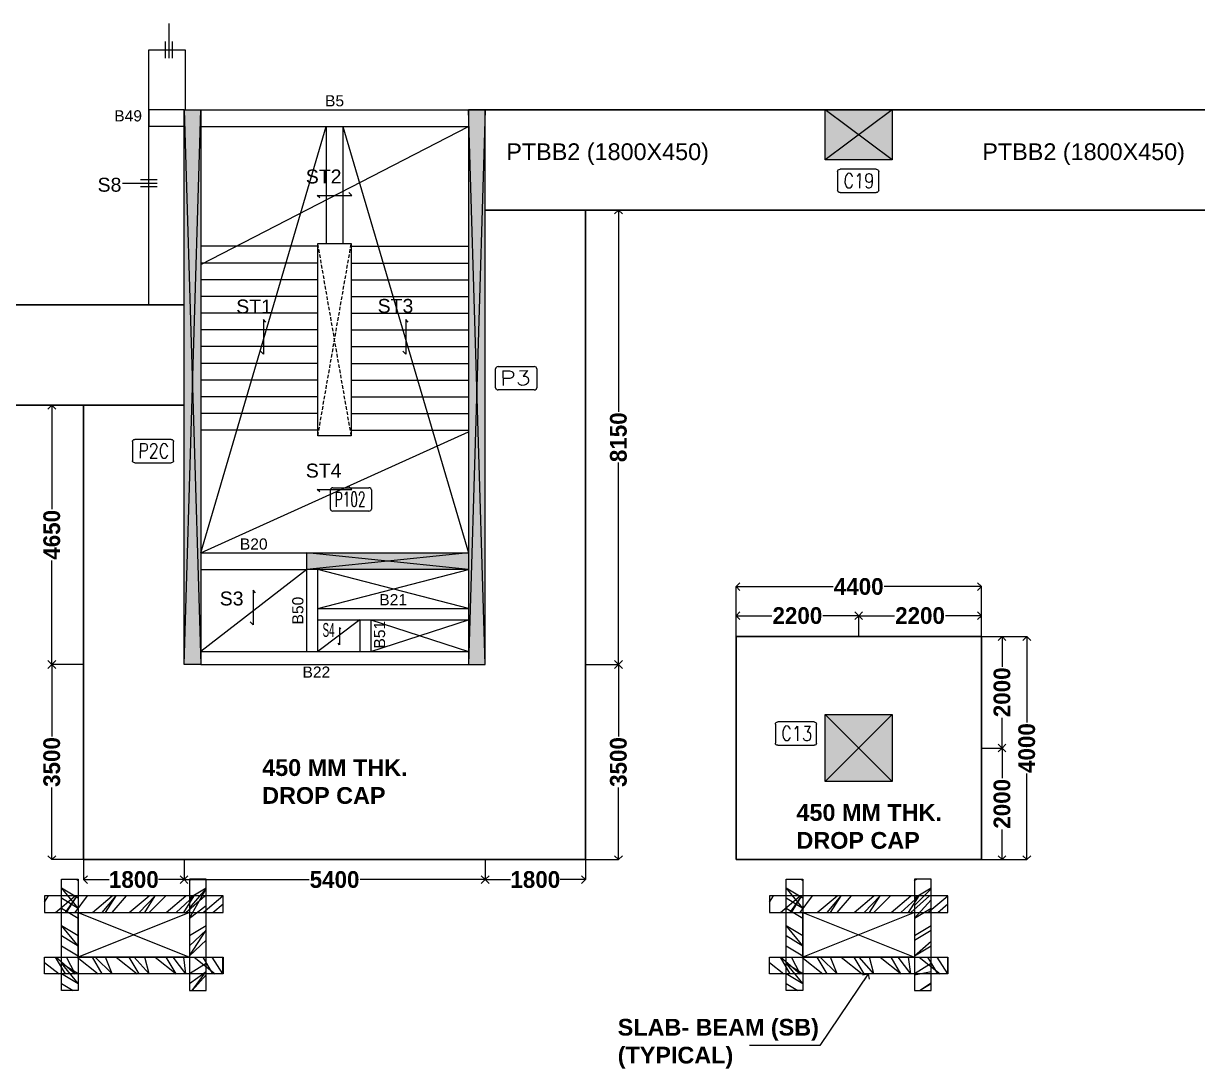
# Model space of a CAD drawing. Header units: millimetres. Extents: x 4072749 to 4289992, y -2929799 to -2870333.
# Drawn here: x 4091559 to 4112615, y -2911097 to -2892353 of the extents above; entities that cross this region are included whole.
import ezdxf
from ezdxf.enums import TextEntityAlignment as Align

# ---------------------------------------------------------------- set-up
doc = ezdxf.new("R2010")
doc.units = ezdxf.units.MM
doc.header["$MEASUREMENT"] = 0
doc.header["$PDMODE"] = 3
doc.linetypes.add('HIDDEN', pattern=[9.524999999999999, 6.35, -3.175])
doc.layers.get('DEFPOINTS').update_dxf_attribs({"lineweight": 5})
doc.layers.add('DROP CAP DIM', color=7, linetype='Continuous', lineweight=5, plot=False)
for name, color, linetype, lineweight in [('DROP CAP TH', 7, 'Continuous', 30), ('JW_ CNO', 255, 'Continuous', 0), ('PT BEAM', 190, 'Continuous', 5), ('PT DETAIL', 7, 'Continuous', 40), ('PT TOP EXT STEEL DIM X DIR', 7, 'Continuous', 5), ('STR DROP', 171, 'Continuous', 30), ('STR HB', 7, 'Continuous', 30)]:
    doc.layers.add(name, color=color, linetype=linetype, lineweight=lineweight)
for name, color, linetype in [('JW_  BEAM', 4, 'Continuous'), ('JW_  COL', 221, 'Continuous'), ('JW_  COLFILL', 25, 'Continuous'), ('JW_  DUCT', 41, 'Continuous'), ('JW_  SECTION', 4, 'Continuous'), ('JW_  SLAB', 3, 'Continuous'), ('JW_  SLAB MARK', 3, 'Continuous'), ('JW_  SLAB NO', 1, 'Continuous'), ('JW_ BEAM NO', 42, 'Continuous'), ('JW_ SLAB MARK', 3, 'Continuous'), ('PT BAND BEAM NO', 7, 'Continuous')]:
    doc.layers.add(name, color=color, linetype=linetype)
doc.styles.add('ITA', font='simplex.shx')
doc.styles.add('NEWIL', font='GOTHICB.TTF', dxfattribs={"height": 300})
doc.styles.add('SC-BBS1', font='sanss___.ttf')
doc.dimstyles.new('NEWIL', dxfattribs={"dimtxt": 300, "dimasz": 140, "dimexe": 0.1, "dimexo": 0.001, "dimgap": 0.02, "dimtad": 0, "dimdec": 0, "dimzin": 3, "dimdsep": 46, "dimtxsty": 'NEWIL', "dimblk": 'OPEN90', "dimcen": 0, "dimclrd": 256, "dimclrt": 256, "dimadec": 0, "dimazin": 0, "dimtfac": 1, "dimtdec": 0, "dimtofl": 0, "dimtmove": 0, "dimatfit": 3, "dimldrblk": 'OPEN90', "dimfxl": 1, "dimtolj": 1, "dimtzin": 0, "dimlwd": 25, "dimarcsym": 1})

# ---------------------------------------------------------------- blocks, each defined once
blk = doc.blocks.new('A$C7AA324D1')
at = {"layer": 'JW_ SLAB MARK'}
for p, q in [((378.12562139894, 0), (-1178.484409792756, 0)), ((378.12562139894, 164.5394158016715), (-373.4778657432472, 164.5394158016715)), ((378.12562139894, -149.5278345884871), (-373.4778657432472, -149.5278345884871))]:
    blk.add_line(p, q, dxfattribs=at)
blk = doc.blocks.new('A$C100E1CEC')
at = {"layer": 'JW_  SLAB MARK'}
blk.add_lwpolyline([(62.1073909047991, -374.8061130348359), (0, -443.0889057548482), (0, 443.0889057549649), (-76.91572563932277, 365.506074011093)], dxfattribs=at)
blk = doc.blocks.new('Co')
at = {"const_width": 0.75}
blk.add_lwpolyline([(-12.57264648434829, -7.168791121484557), (-12.57264648434829, 6.586867149988848, -0.4142135623730951), (-11.0726464843483, 8.086867149988848), (10.51336620979646, 8.086867149988848, -0.4142135623730951), (12.01336620979646, 6.586867149988848), (12.01336620979646, -7.168791121484333, -0.4142135623730951), (10.51336620979646, -8.668791121484333), (-11.0726464843483, -8.668791121484333, -0.4142135623730951)], format="xyb", close=True, dxfattribs=at)
at = {"style": 'ITA', "width": 0.6141413779532503}
blk.add_attdef('COL', text='', height=10.5, rotation=0.6380426177420724, dxfattribs=at).set_placement((-9.934659994843967, -5.506866508021403), (8.48843896730341, -5.301699420482576), align=Align.FIT)
blk = doc.blocks.new('00 JW_  COL')
at = {"layer": 'JW_  COL'}
for p, q in [((0, 1), (1, 0)), ((0, 0), (1, 1))]:
    blk.add_line(p, q, dxfattribs=at)
blk.add_lwpolyline([(0, 0), (1, 0), (1, 1), (0, 1)], close=True, dxfattribs=at)
at = {"layer": 'JW_  COLFILL'}
blk.add_trace([(1, 1), (0, 1), (1, 0), (0, 0)], dxfattribs=at)
blk = doc.blocks.new('_Open90')
at = {"color": 0, "linetype": 'ByBlock', "lineweight": -2}
for p, q in [((0, 0), (-1, 0)), ((-0.5, 0.5), (0, 0)), ((0, 0), (-0.5, -0.5))]:
    blk.add_line(p, q, dxfattribs=at)
blk = doc.blocks.new('*D173')
at = {"layer": 'DEFPOINTS', "color": 0, "transparency": 16777216}
for p in [(4108738.214923828, -2902452.918364133), (4104338.214923828, -2903348.954497422, 5765.100000000004), (4108738.214923828, -2903348.954497422, 5765.100000000004)]:
    blk.add_point(p, dxfattribs=at)
at = {"layer": 'DROP CAP DIM', "color": 0, "lineweight": -2, "transparency": 16777216}
for p, q in [((4104338.214923828, -2903348.953497422), (4104338.214923828, -2902452.818364133)), ((4108738.214923828, -2903348.953497422), (4108738.214923828, -2902452.818364133))]:
    blk.add_line(p, q, dxfattribs=at)
at = {"layer": 'DROP CAP DIM', "lineweight": 25, "transparency": 16777216}
for p, q in [((4104478.214923828, -2902452.918364133), (4106080.44509378, -2902452.918364133)), ((4108598.214923828, -2902452.918364133), (4106995.984753876, -2902452.918364133))]:
    blk.add_line(p, q, dxfattribs=at)
at = {"layer": 'DROP CAP DIM', "lineweight": 25, "transparency": 16777216, "xscale": 140, "yscale": 140, "zscale": 140, "rotation": 180}
blk.add_blockref('_Open90', (4104338.214923828, -2902452.918364133), dxfattribs=at)
at = {"layer": 'DROP CAP DIM', "lineweight": 25, "transparency": 16777216, "xscale": 140, "yscale": 140, "zscale": 140}
blk.add_blockref('_Open90', (4108738.214923828, -2902452.918364133), dxfattribs=at)
at = {"layer": 'DROP CAP DIM', "lineweight": -3, "transparency": 16777216, "insert": (4106538.214923828, -2902452.918364133), "char_height": 300, "attachment_point": 5, "style": 'NEWIL'}
blk.add_mtext('\\A1;4400', dxfattribs=at)
blk = doc.blocks.new('*D141')
at = {"layer": 'DEFPOINTS', "color": 0, "transparency": 16777216}
for p in [(4108738.215923815, -2902974.833735074), (4106538.214923828, -2903348.954497422), (4108738.215923815, -2903348.953497495)]:
    blk.add_point(p, dxfattribs=at)
at = {"layer": 'DROP CAP DIM', "color": 0, "lineweight": -2, "transparency": 16777216}
for p, q in [((4106538.214923828, -2903348.953497422), (4106538.214923828, -2902974.733735074)), ((4108738.215923815, -2903348.952497494), (4108738.215923815, -2902974.733735074))]:
    blk.add_line(p, q, dxfattribs=at)
at = {"layer": 'DROP CAP DIM', "lineweight": 25, "transparency": 16777216}
for p, q in [((4106678.214923828, -2902974.833735074), (4107180.64953667, -2902974.833735074)), ((4108598.215923815, -2902974.833735074), (4108095.781310973, -2902974.833735074))]:
    blk.add_line(p, q, dxfattribs=at)
at = {"layer": 'DROP CAP DIM', "lineweight": 25, "transparency": 16777216, "xscale": 140, "yscale": 140, "zscale": 140, "rotation": 180}
blk.add_blockref('_Open90', (4106538.214923828, -2902974.833735074), dxfattribs=at)
at = {"layer": 'DROP CAP DIM', "lineweight": 25, "transparency": 16777216, "xscale": 140, "yscale": 140, "zscale": 140}
blk.add_blockref('_Open90', (4108738.215923815, -2902974.833735074), dxfattribs=at)
at = {"layer": 'DROP CAP DIM', "transparency": 16777216, "insert": (4107638.215423821, -2902974.833735074), "char_height": 300, "attachment_point": 5, "style": 'NEWIL'}
blk.add_mtext('\\A1;2200', dxfattribs=at)
blk = doc.blocks.new('*D142')
at = {"layer": 'DEFPOINTS', "color": 0, "transparency": 16777216}
for p in [(4108738.214923828, -2903348.953497495), (4108738.214923828, -2905349.089378919, 5765.100000000004), (4109108.956233411, -2905349.089378919)]:
    blk.add_point(p, dxfattribs=at)
at = {"layer": 'DROP CAP DIM', "color": 0, "lineweight": -2, "transparency": 16777216}
for p, q in [((4108738.215923828, -2903348.953497495), (4109109.056233411, -2903348.953497495)), ((4108738.215923828, -2905349.089378919), (4109109.056233411, -2905349.089378919))]:
    blk.add_line(p, q, dxfattribs=at)
at = {"layer": 'DROP CAP DIM', "lineweight": 25, "transparency": 16777216}
for p, q in [((4109108.956233411, -2903488.953497495), (4109108.956233411, -2903891.455551055)), ((4109108.956233411, -2905209.089378919), (4109108.956233411, -2904806.587325358))]:
    blk.add_line(p, q, dxfattribs=at)
at = {"layer": 'DROP CAP DIM', "lineweight": 25, "transparency": 16777216, "xscale": 140, "yscale": 140, "zscale": 140}
for p, rotation in [((4109108.956233411, -2903348.953497495), 90), ((4109108.956233411, -2905349.089378919), 270)]:
    blk.add_blockref('_Open90', p, dxfattribs=dict(at, rotation=rotation))
at = {"layer": 'DROP CAP DIM', "transparency": 16777216, "insert": (4109108.956233412, -2904349.021438206), "char_height": 300, "attachment_point": 5, "rotation": 90, "style": 'NEWIL'}
blk.add_mtext('\\A1;2000', dxfattribs=at)
blk = doc.blocks.new('*D174')
at = {"layer": 'DEFPOINTS', "color": 0, "transparency": 16777216}
for p in [(4108738.214923828, -2903348.953497495), (4108738.214923828, -2907348.954497422, 5765.100000000004), (4109552.996700197, -2907348.954497422)]:
    blk.add_point(p, dxfattribs=at)
at = {"layer": 'DROP CAP DIM', "color": 0, "lineweight": -2, "transparency": 16777216}
for p, q in [((4108738.215923828, -2903348.953497495), (4109553.096700197, -2903348.953497495)), ((4108738.215923828, -2907348.954497422), (4109553.096700197, -2907348.954497422))]:
    blk.add_line(p, q, dxfattribs=at)
at = {"layer": 'DROP CAP DIM', "lineweight": 25, "transparency": 16777216}
for p, q in [((4109552.996700197, -2903488.953497495), (4109552.996700197, -2904891.184167411)), ((4109552.996700197, -2907208.954497422), (4109552.996700197, -2905806.723827506))]:
    blk.add_line(p, q, dxfattribs=at)
at = {"layer": 'DROP CAP DIM', "lineweight": 25, "transparency": 16777216, "xscale": 140, "yscale": 140, "zscale": 140}
for p, rotation in [((4109552.996700197, -2903348.953497495), 90), ((4109552.996700197, -2907348.954497422), 270)]:
    blk.add_blockref('_Open90', p, dxfattribs=dict(at, rotation=rotation))
at = {"layer": 'DROP CAP DIM', "lineweight": -3, "transparency": 16777216, "insert": (4109552.996700197, -2905348.953997458), "char_height": 300, "attachment_point": 5, "rotation": 90, "style": 'NEWIL'}
blk.add_mtext('\\A1;4000', dxfattribs=at)
blk = doc.blocks.new('*D143')
at = {"layer": 'DEFPOINTS', "color": 0, "transparency": 16777216}
for p in [(4106538.214923828, -2902974.833735074), (4104338.214923828, -2903348.953497495), (4106538.214923828, -2903348.954497422, 5765.100000000004)]:
    blk.add_point(p, dxfattribs=at)
at = {"layer": 'DROP CAP DIM', "color": 0, "lineweight": -2, "transparency": 16777216}
for p, q in [((4104338.214923828, -2903348.952497494), (4104338.214923828, -2902974.733735074)), ((4106538.214923828, -2903348.953497422), (4106538.214923828, -2902974.733735074))]:
    blk.add_line(p, q, dxfattribs=at)
at = {"layer": 'DROP CAP DIM', "lineweight": 25, "transparency": 16777216}
for p, q in [((4104478.214923828, -2902974.833735074), (4104980.649036676, -2902974.833735074)), ((4106398.214923828, -2902974.833735074), (4105895.78081098, -2902974.833735074))]:
    blk.add_line(p, q, dxfattribs=at)
at = {"layer": 'DROP CAP DIM', "lineweight": 25, "transparency": 16777216, "xscale": 140, "yscale": 140, "zscale": 140, "rotation": 180}
blk.add_blockref('_Open90', (4104338.214923828, -2902974.833735074), dxfattribs=at)
at = {"layer": 'DROP CAP DIM', "lineweight": 25, "transparency": 16777216, "xscale": 140, "yscale": 140, "zscale": 140}
blk.add_blockref('_Open90', (4106538.214923828, -2902974.833735074), dxfattribs=at)
at = {"layer": 'DROP CAP DIM', "transparency": 16777216, "insert": (4105438.214923828, -2902974.833735074), "char_height": 300, "attachment_point": 5, "style": 'NEWIL'}
blk.add_mtext('\\A1;2200', dxfattribs=at)
blk = doc.blocks.new('*D144')
at = {"layer": 'DEFPOINTS', "color": 0, "transparency": 16777216}
for p in [(4108738.214923828, -2905349.089378919), (4108738.214923828, -2907348.954497422), (4109108.956233411, -2907348.954497422)]:
    blk.add_point(p, dxfattribs=at)
at = {"layer": 'DROP CAP DIM', "color": 0, "lineweight": -2, "transparency": 16777216}
for p, q in [((4108738.215923828, -2905349.089378919), (4109109.056233411, -2905349.089378919)), ((4108738.215923828, -2907348.954497422), (4109109.056233411, -2907348.954497422))]:
    blk.add_line(p, q, dxfattribs=at)
at = {"layer": 'DROP CAP DIM', "lineweight": 25, "transparency": 16777216}
for p, q in [((4109108.956233411, -2905489.089378919), (4109108.956233411, -2905891.456051019)), ((4109108.956233411, -2907208.954497422), (4109108.956233411, -2906806.587825322))]:
    blk.add_line(p, q, dxfattribs=at)
at = {"layer": 'DROP CAP DIM', "lineweight": 25, "transparency": 16777216, "xscale": 140, "yscale": 140, "zscale": 140}
for p, rotation in [((4109108.956233411, -2905349.089378919), 90), ((4109108.956233411, -2907348.954497422), 270)]:
    blk.add_blockref('_Open90', p, dxfattribs=dict(at, rotation=rotation))
at = {"layer": 'DROP CAP DIM', "transparency": 16777216, "insert": (4109108.956233412, -2906349.02193817), "char_height": 300, "attachment_point": 5, "rotation": 90, "style": 'NEWIL'}
blk.add_mtext('\\A1;2000', dxfattribs=at)
blk = doc.blocks.new('*D97')
at = {"layer": 'DEFPOINTS', "color": 0, "transparency": 16777216}
for p in [(4092067.791969724, -2899198.93191987), (4092638.264332131, -2899198.93191987), (4092638.264332131, -2903849.087406221)]:
    blk.add_point(p, dxfattribs=at)
at = {"layer": 'DROP CAP DIM', "color": 0, "lineweight": -2, "transparency": 16777216}
for p, q in [((4092638.263332131, -2899198.93191987), (4092067.691969724, -2899198.93191987)), ((4092638.263332131, -2903849.087406221), (4092067.691969724, -2903849.087406221))]:
    blk.add_line(p, q, dxfattribs=at)
at = {"layer": 'DROP CAP DIM', "lineweight": 25, "transparency": 16777216}
for p, q in [((4092067.791969724, -2899338.93191987), (4092067.791969724, -2901066.239832998)), ((4092067.791969724, -2903709.087406221), (4092067.791969724, -2901981.779493093))]:
    blk.add_line(p, q, dxfattribs=at)
at = {"layer": 'DROP CAP DIM', "lineweight": 25, "transparency": 16777216, "xscale": 140, "yscale": 140, "zscale": 140}
for p, rotation in [((4092067.791969724, -2899198.93191987), 90), ((4092067.791969724, -2903849.087406221), 270)]:
    blk.add_blockref('_Open90', p, dxfattribs=dict(at, rotation=rotation))
at = {"layer": 'DROP CAP DIM', "lineweight": -3, "transparency": 16777216, "insert": (4092067.791969724, -2901524.009663045), "char_height": 300, "attachment_point": 5, "rotation": 90, "style": 'NEWIL'}
blk.add_mtext('\\A1;4650', dxfattribs=at)
blk = doc.blocks.new('*D98')
at = {"layer": 'DEFPOINTS', "color": 0, "transparency": 16777216}
for p in [(4092638.264332131, -2903849.087406221), (4092067.791969724, -2907348.954497422), (4092638.264332131, -2907348.954497422)]:
    blk.add_point(p, dxfattribs=at)
at = {"layer": 'DROP CAP DIM', "color": 0, "lineweight": -2, "transparency": 16777216}
for p, q in [((4092638.263332131, -2903849.087406221), (4092067.691969724, -2903849.087406221)), ((4092638.263332131, -2907348.954497422), (4092067.691969724, -2907348.954497422))]:
    blk.add_line(p, q, dxfattribs=at)
at = {"layer": 'DROP CAP DIM', "lineweight": 25, "transparency": 16777216}
for p, q in [((4092067.791969724, -2903989.087406221), (4092067.791969724, -2905143.188579286)), ((4092067.791969724, -2907208.954497422), (4092067.791969724, -2906054.853324357))]:
    blk.add_line(p, q, dxfattribs=at)
at = {"layer": 'DROP CAP DIM', "lineweight": 25, "transparency": 16777216, "xscale": 140, "yscale": 140, "zscale": 140}
for p, rotation in [((4092067.791969724, -2903849.087406221), 90), ((4092067.791969724, -2907348.954497422), 270)]:
    blk.add_blockref('_Open90', p, dxfattribs=dict(at, rotation=rotation))
at = {"layer": 'DROP CAP DIM', "lineweight": -3, "transparency": 16777216, "insert": (4092067.791969724, -2905599.020951821), "char_height": 300, "attachment_point": 5, "rotation": 90, "style": 'NEWIL'}
blk.add_mtext('\\A1;3500', dxfattribs=at)
blk = doc.blocks.new('*D99')
at = {"layer": 'DEFPOINTS', "color": 0, "transparency": 16777216}
for p in [(4101638.177141997, -2895698.954289821), (4101638.177141997, -2903849.087406221), (4102229.656531715, -2903849.087406221)]:
    blk.add_point(p, dxfattribs=at)
at = {"layer": 'DROP CAP DIM', "color": 0, "lineweight": -2, "transparency": 16777216}
for p, q in [((4101638.178141997, -2895698.954289821), (4102229.756531715, -2895698.954289821)), ((4101638.178141997, -2903849.087406221), (4102229.756531715, -2903849.087406221))]:
    blk.add_line(p, q, dxfattribs=at)
at = {"layer": 'DROP CAP DIM', "lineweight": 25, "transparency": 16777216}
for p, q in [((4102229.656531715, -2895838.954289821), (4102229.656531715, -2899318.392418381)), ((4102229.656531715, -2903709.087406221), (4102229.656531715, -2900229.649277661))]:
    blk.add_line(p, q, dxfattribs=at)
at = {"layer": 'DROP CAP DIM', "lineweight": 25, "transparency": 16777216, "xscale": 140, "yscale": 140, "zscale": 140}
for p, rotation in [((4102229.656531715, -2895698.954289821), 90), ((4102229.656531715, -2903849.087406221), 270)]:
    blk.add_blockref('_Open90', p, dxfattribs=dict(at, rotation=rotation))
at = {"layer": 'DROP CAP DIM', "lineweight": -3, "transparency": 16777216, "insert": (4102229.656531715, -2899774.02084802), "char_height": 300, "attachment_point": 5, "rotation": 90, "style": 'NEWIL'}
blk.add_mtext('\\A1;8150', dxfattribs=at)
blk = doc.blocks.new('*D100')
at = {"layer": 'DEFPOINTS', "color": 0, "transparency": 16777216}
for p in [(4101638.177141997, -2903849.087406221), (4101638.177141997, -2907348.954497422), (4102229.656531715, -2907348.954497422)]:
    blk.add_point(p, dxfattribs=at)
at = {"layer": 'DROP CAP DIM', "color": 0, "lineweight": -2, "transparency": 16777216}
for p, q in [((4101638.178141997, -2903849.087406221), (4102229.756531715, -2903849.087406221)), ((4101638.178141997, -2907348.954497422), (4102229.756531715, -2907348.954497422))]:
    blk.add_line(p, q, dxfattribs=at)
at = {"layer": 'DROP CAP DIM', "lineweight": 25, "transparency": 16777216}
for p, q in [((4102229.656531715, -2903989.087406221), (4102229.656531715, -2905143.188579286)), ((4102229.656531715, -2907208.954497422), (4102229.656531715, -2906054.853324357))]:
    blk.add_line(p, q, dxfattribs=at)
at = {"layer": 'DROP CAP DIM', "lineweight": 25, "transparency": 16777216, "xscale": 140, "yscale": 140, "zscale": 140}
for p, rotation in [((4102229.656531715, -2903849.087406221), 90), ((4102229.656531715, -2907348.954497422), 270)]:
    blk.add_blockref('_Open90', p, dxfattribs=dict(at, rotation=rotation))
at = {"layer": 'DROP CAP DIM', "lineweight": -3, "transparency": 16777216, "insert": (4102229.656531715, -2905599.020951821), "char_height": 300, "attachment_point": 5, "rotation": 90, "style": 'NEWIL'}
blk.add_mtext('\\A1;3500', dxfattribs=at)
blk = doc.blocks.new('*D101')
at = {"layer": 'DEFPOINTS', "color": 0, "transparency": 16777216}
for p in [(4092638.264332131, -2907348.954497422), (4094438.140830807, -2907348.954497422), (4094438.140830807, -2907708.588947638)]:
    blk.add_point(p, dxfattribs=at)
at = {"layer": 'DROP CAP DIM', "color": 0, "lineweight": -2, "transparency": 16777216}
for p, q in [((4092638.264332131, -2907348.955497422), (4092638.264332131, -2907708.688947638)), ((4094438.140830807, -2907348.955497422), (4094438.140830807, -2907708.688947638))]:
    blk.add_line(p, q, dxfattribs=at)
at = {"layer": 'DROP CAP DIM', "lineweight": 25, "transparency": 16777216}
for p, q in [((4092778.264332131, -2907708.588947638), (4093093.994954005, -2907708.588947638)), ((4094298.140830807, -2907708.588947638), (4093982.410208934, -2907708.588947638))]:
    blk.add_line(p, q, dxfattribs=at)
at = {"layer": 'DROP CAP DIM', "lineweight": 25, "transparency": 16777216, "xscale": 140, "yscale": 140, "zscale": 140, "rotation": 180}
blk.add_blockref('_Open90', (4092638.264332131, -2907708.588947638), dxfattribs=at)
at = {"layer": 'DROP CAP DIM', "lineweight": 25, "transparency": 16777216, "xscale": 140, "yscale": 140, "zscale": 140}
blk.add_blockref('_Open90', (4094438.140830807, -2907708.588947638), dxfattribs=at)
at = {"layer": 'DROP CAP DIM', "lineweight": -3, "transparency": 16777216, "insert": (4093538.202581469, -2907708.588947638), "char_height": 300, "attachment_point": 5, "style": 'NEWIL'}
blk.add_mtext('\\A1;1800', dxfattribs=at)
blk = doc.blocks.new('*D102')
at = {"layer": 'DEFPOINTS', "color": 0, "transparency": 16777216}
for p in [(4094438.140830807, -2907348.954497422), (4099838.192414789, -2907348.954497422), (4099838.192414789, -2907708.588947638)]:
    blk.add_point(p, dxfattribs=at)
at = {"layer": 'DROP CAP DIM', "color": 0, "lineweight": -2, "transparency": 16777216}
for p, q in [((4094438.140830807, -2907348.955497422), (4094438.140830807, -2907708.688947638)), ((4099838.192414789, -2907348.955497422), (4099838.192414789, -2907708.688947638))]:
    blk.add_line(p, q, dxfattribs=at)
at = {"layer": 'DROP CAP DIM', "lineweight": 25, "transparency": 16777216}
for p, q in [((4094578.140830807, -2907708.588947638), (4096681.008621438, -2907708.588947638)), ((4099698.192414789, -2907708.588947638), (4097595.324624158, -2907708.588947638))]:
    blk.add_line(p, q, dxfattribs=at)
at = {"layer": 'DROP CAP DIM', "lineweight": 25, "transparency": 16777216, "xscale": 140, "yscale": 140, "zscale": 140, "rotation": 180}
blk.add_blockref('_Open90', (4094438.140830807, -2907708.588947638), dxfattribs=at)
at = {"layer": 'DROP CAP DIM', "lineweight": 25, "transparency": 16777216, "xscale": 140, "yscale": 140, "zscale": 140}
blk.add_blockref('_Open90', (4099838.192414789, -2907708.588947638), dxfattribs=at)
at = {"layer": 'DROP CAP DIM', "lineweight": -3, "transparency": 16777216, "insert": (4097138.166622798, -2907708.588947638), "char_height": 300, "attachment_point": 5, "style": 'NEWIL'}
blk.add_mtext('\\A1;5400', dxfattribs=at)
blk = doc.blocks.new('*D103')
at = {"layer": 'DEFPOINTS', "color": 0, "transparency": 16777216}
for p in [(4099838.192414789, -2907348.954497422), (4101638.177141997, -2907348.954497422), (4101638.177141997, -2907708.588947638)]:
    blk.add_point(p, dxfattribs=at)
at = {"layer": 'DROP CAP DIM', "color": 0, "lineweight": -2, "transparency": 16777216}
for p, q in [((4099838.192414789, -2907348.955497422), (4099838.192414789, -2907708.688947638)), ((4101638.177141997, -2907348.955497422), (4101638.177141997, -2907708.688947638))]:
    blk.add_line(p, q, dxfattribs=at)
at = {"layer": 'DROP CAP DIM', "lineweight": 25, "transparency": 16777216}
for p, q in [((4099978.192414789, -2907708.588947638), (4100293.977150929, -2907708.588947638)), ((4101498.177141997, -2907708.588947638), (4101182.392405857, -2907708.588947638))]:
    blk.add_line(p, q, dxfattribs=at)
at = {"layer": 'DROP CAP DIM', "lineweight": 25, "transparency": 16777216, "xscale": 140, "yscale": 140, "zscale": 140, "rotation": 180}
blk.add_blockref('_Open90', (4099838.192414789, -2907708.588947638), dxfattribs=at)
at = {"layer": 'DROP CAP DIM', "lineweight": 25, "transparency": 16777216, "xscale": 140, "yscale": 140, "zscale": 140}
blk.add_blockref('_Open90', (4101638.177141997, -2907708.588947638), dxfattribs=at)
at = {"layer": 'DROP CAP DIM', "lineweight": -3, "transparency": 16777216, "insert": (4100738.184778393, -2907708.588947638), "char_height": 300, "attachment_point": 5, "style": 'NEWIL'}
blk.add_mtext('\\A1;1800', dxfattribs=at)

msp = doc.modelspace()

# ---------------------------------------------------------------- hatches: boundary and pattern name
at = {"layer": 'STR HB', "lineweight": -3}
h = msp.add_hatch(dxfattribs=at)
h.set_pattern_fill('ANSI34', color=252, scale=25, angle=270, style=0)
h.set_pattern_definition([(315, (-2331707804.2094, 267844663.1334169), (336.7596045400933, 336.7596045400932), []), (315, (-2331707804.2094, 267844550.8801672), (336.7596045400933, 336.7596045400932), []), (315, (-2331707804.2094, 267844438.6269171), (336.7596045400933, 336.7596045400932), []), (315, (-2331707804.2094, 267844326.3734171), (336.7596045400933, 336.7596045400932), [])])
h.paths.add_polyline_path([(4092238.256069183, -2907699.003869832), (4092238.256069183, -2909698.970808864), (4092538.256069183, -2909698.970808864), (4092538.25606966, -2907699.003869832)])
h = msp.add_hatch(dxfattribs=at)
h.set_pattern_fill('ANSI34', color=252, scale=25, angle=270, style=0)
h.set_pattern_definition([(225, (2339894880.638863, 267844663.1334169), (-336.7596045400933, 336.7596045400932), []), (225, (2339894880.638863, 267844550.8801672), (-336.7596045400933, 336.7596045400932), []), (225, (2339894880.638863, 267844438.6269171), (-336.7596045400933, 336.7596045400932), []), (225, (2339894880.638863, 267844326.3734171), (-336.7596045400933, 336.7596045400932), [])])
h.paths.add_polyline_path([(4094838.173394203, -2907699.003869832), (4094538.173393726, -2907699.003869832), (4094538.173393726, -2909698.970808864), (4094838.173393726, -2909698.970808864)])
h = msp.add_hatch(dxfattribs=at)
h.set_pattern_fill('ANSI34', color=252, scale=25, angle=270, style=0)
h.set_pattern_definition([(315, (-2331694804.2094, 267844663.1334169), (336.7596045400933, 336.7596045400932), []), (315, (-2331694804.2094, 267844550.8801672), (336.7596045400933, 336.7596045400932), []), (315, (-2331694804.2094, 267844438.6269171), (336.7596045400933, 336.7596045400932), []), (315, (-2331694804.2094, 267844326.3734171), (336.7596045400933, 336.7596045400932), [])])
h.paths.add_polyline_path([(4105238.256068707, -2907699.003869832), (4105238.256068707, -2909698.970808864), (4105538.256068707, -2909698.970808864), (4105538.256069183, -2907699.003869832)])
h = msp.add_hatch(dxfattribs=at)
h.set_pattern_fill('ANSI34', color=252, scale=25, angle=270, style=0)
h.set_pattern_definition([(225, (2339907880.638863, 267844663.1334169), (-336.7596045400933, 336.7596045400932), []), (225, (2339907880.638863, 267844550.8801672), (-336.7596045400933, 336.7596045400932), []), (225, (2339907880.638863, 267844438.6269171), (-336.7596045400933, 336.7596045400932), []), (225, (2339907880.638863, 267844326.3734171), (-336.7596045400933, 336.7596045400932), [])])
h.paths.add_polyline_path([(4107838.17339325, -2907699.003869832), (4107538.173392773, -2907699.003869832), (4107538.173392296, -2909698.970808864), (4107838.173392773, -2909698.970808804)])
h = msp.add_hatch(dxfattribs=at)
h.set_pattern_fill('ANSI34', color=252, scale=24.99999999999999, angle=90.00000000000001, style=0)
h.set_pattern_definition([(45, (-2331702754.2094, -273660661.1080955), (336.7596045400933, -336.7596045400931), []), (45, (-2331702754.2094, -273660548.8548458), (336.7596045400933, -336.7596045400931), []), (45, (-2331702754.2094, -273660436.6015957), (336.7596045400933, -336.7596045400931), []), (45, (-2331702754.2094, -273660324.3480957), (336.7596045400933, -336.7596045400931), [])])
h.paths.add_polyline_path([(4091938.256069183, -2908299.003869832), (4095138.256069183, -2908299.003869832), (4095138.256069183, -2907999.003869355), (4091938.256069183, -2907999.003869355)])
h = msp.add_hatch(dxfattribs=at)
h.set_pattern_fill('ANSI34', color=252, scale=24.99999999999999, angle=90.00000000000001, style=0)
h.set_pattern_definition([(45, (-2331689754.209401, -273660661.1080955), (336.7596045400933, -336.7596045400931), []), (45, (-2331689754.209401, -273660548.8548458), (336.7596045400933, -336.7596045400931), []), (45, (-2331689754.209401, -273660436.6015957), (336.7596045400933, -336.7596045400931), []), (45, (-2331689754.209401, -273660324.3480957), (336.7596045400933, -336.7596045400931), [])])
h.paths.add_polyline_path([(4104938.256068707, -2908299.003869832), (4108138.256068707, -2908299.003869832), (4108138.256068707, -2907999.003869355), (4104938.256068707, -2907999.003869355)])
h = msp.add_hatch(dxfattribs=at)
h.set_pattern_fill('ANSI34', color=252, scale=24.99999999999999, angle=270, style=0)
h.set_pattern_definition([(315, (-2331702754.2094, 267843263.1995485), (336.7596045400933, 336.7596045400931), []), (315, (-2331702754.2094, 267843150.9462988), (336.7596045400933, 336.7596045400931), []), (315, (-2331702754.2094, 267843038.6930487), (336.7596045400933, 336.7596045400931), []), (315, (-2331702754.2094, 267842926.4395487), (336.7596045400933, 336.7596045400931), [])])
h.paths.add_polyline_path([(4091938.256069183, -2909098.904677212), (4091938.256069183, -2909398.904677689), (4095138.256069183, -2909398.904677689), (4095138.256069183, -2909098.904677212)])
h = msp.add_hatch(dxfattribs=at)
h.set_pattern_fill('ANSI34', color=252, scale=24.99999999999999, angle=270, style=0)
h.set_pattern_definition([(315, (-2331689754.209401, 267843263.1995485), (336.7596045400933, 336.7596045400931), []), (315, (-2331689754.209401, 267843150.9462988), (336.7596045400933, 336.7596045400931), []), (315, (-2331689754.209401, 267843038.6930487), (336.7596045400933, 336.7596045400931), []), (315, (-2331689754.209401, 267842926.4395487), (336.7596045400933, 336.7596045400931), [])])
h.paths.add_polyline_path([(4104938.256068707, -2909098.904677212), (4104938.256068707, -2909398.904677689), (4108138.256068707, -2909398.904677689), (4108138.256068707, -2909098.904677212)])

# ---------------------------------------------------------------- linework, layer by layer
at = {"layer": 'JW_  BEAM'}
for p, q in [((4093808.216058082, -2893898.896163946), (4093808.216058082, -2894198.896329356)), ((4094438.700660687, -2893898.896163987), (4093808.216058082, -2893898.896163946)), ((4094738.538301716, -2893898.999309077), (4099538.530735552, -2893898.949157597)), ((4094438.700660687, -2894198.896163986), (4093808.216058082, -2894198.896163946)), ((4094738.541515583, -2894198.999309059), (4099538.533949419, -2894198.94915758)), ((4096988.536383498, -2894199.002356117), (4096988.536383498, -2896298.999437332)), ((4097288.536383498, -2894199.001996799), (4097288.536383498, -2896298.999437332)), ((4096838.62784368, -2896348.999372959), (4094738.53626095, -2896348.999372959)), ((4097438.536366808, -2896348.999372959), (4099538.587788188, -2896348.999372959)), ((4096838.627851787, -2896648.999372959), (4094738.53626095, -2896648.999372959)), ((4097438.536368239, -2896648.999372959), (4099538.587796771, -2896648.999372959)), ((4096838.627859893, -2896948.999372959), (4094738.53626095, -2896948.999372959)), ((4097438.536360133, -2896948.999372959), (4099538.587804877, -2896948.999372959)), ((4096838.627876105, -2897248.999372959), (4094738.53626095, -2897248.999372959)), ((4097438.536352026, -2897248.999372959), (4099538.587812983, -2897248.999372959)), ((4096838.627876105, -2897548.999372959), (4094738.53626095, -2897548.999372959)), ((4097438.53634392, -2897548.999372959), (4099538.587820613, -2897548.999372959)), ((4096838.627884211, -2897848.999372959), (4094738.53626095, -2897848.999372959)), ((4097438.536335814, -2897848.999372959), (4099538.587828719, -2897848.999372959)), ((4096838.627892318, -2898148.999372959), (4094738.53626095, -2898148.999372959)), ((4097438.536431658, -2898148.999372959), (4099538.587836825, -2898148.999372959)), ((4096838.627900424, -2898448.999372959), (4094738.53626095, -2898448.999372959)), ((4097438.536319601, -2898448.999372959), (4099538.587844932, -2898448.999372959)), ((4096838.62790853, -2898748.999372959), (4094738.53626095, -2898748.999372959)), ((4097438.536335814, -2898748.999372959), (4099538.587828719, -2898748.999372959)), ((4096838.627892318, -2899048.999372959), (4094738.53626095, -2899048.999372959)), ((4097438.536431658, -2899048.999372959), (4099538.587836825, -2899048.999372959)), ((4096838.627900424, -2899348.999372959), (4094738.53626095, -2899348.999372959)), ((4097438.536319601, -2899348.999372959), (4099538.587844932, -2899348.999372959)), ((4096838.62790853, -2899648.999372959), (4094738.53626095, -2899648.999372959)), ((4097438.536319601, -2899648.999372959), (4099538.587844932, -2899648.999372959)), ((4094738.427393429, -2901848.985324823), (4096638.519587335, -2901848.976340825)), ((4094738.427393429, -2902148.985324823), (4096638.519596732, -2902148.976340825)), ((4096638.910265848, -2903618.473170181), (4096638.910259263, -2902148.4267326)), ((4096838.910265848, -2903618.473162976), (4096838.910259264, -2902148.426716727)), ((4096838.792992986, -2902848.490285853), (4099539.021516392, -2902848.490224298, -1.363935199999997e-09)), ((4096838.79299395, -2903048.490285852), (4099539.02152579, -2903048.490224298, -1.363935199999997e-09)), ((4097588.910260243, -2903048.490285387, -1.363935199999997e-09), (4097588.910257916, -2903618.473139486, -1.380824737548411e-09)), ((4097788.910254035, -2903048.490263512), (4097788.91025171, -2903618.473132281)), ((4094738.427393429, -2903619.031436959), (4099538.518320201, -2903619.031286589)), ((4094738.427393429, -2903849.031436958), (4099538.5183296, -2903849.031286589))]:
    msp.add_line(p, q, dxfattribs=at)
msp.add_lwpolyline([(4096838.627843621, -2896298.999372959), (4097438.536383498, -2896298.999372959), (4097438.536383498, -2899748.999356749), (4096838.627843621, -2899748.999356749)], close=True, dxfattribs=at)
at = {"layer": 'JW_  DUCT'}
for p, q in [((4099538.887958528, -2902848.490224301, -1.363901467265683e-09), (4096838.910259266, -2902149.008702549)), ((4096838.910262556, -2902848.449939851), (4099538.910307688, -2902149.010887692, -1.363935199999999e-09)), ((4097788.91025171, -2903618.473132281), (4099538.887958528, -2903048.490224301, -1.363901464891904e-09)), ((4097788.910254035, -2903048.490263512), (4099538.887958528, -2903618.4730784)), ((4092538.538301716, -2908298.999290671), (4094538.538301716, -2909098.999290671)), ((4094538.538301716, -2908298.999290671), (4092538.538301716, -2909098.999290671)), ((4105538.538301716, -2908298.999290194), (4107538.538301716, -2909098.999290671)), ((4107538.538301716, -2908298.999290671), (4105538.538300524, -2909098.999290671))]:
    msp.add_line(p, q, dxfattribs=at)
for points in [[(4092538.538301716, -2908298.999290671), (4094538.538301716, -2908298.999290671), (4094538.538301716, -2909098.999290671), (4092538.538301716, -2909098.999290671)], [(4105538.538300524, -2908298.999290194), (4107538.538301716, -2908298.999290194), (4107538.538301716, -2909098.999290671), (4105538.538300524, -2909098.999290671)]]:
    msp.add_lwpolyline(points, close=True, dxfattribs=at)
at = {"layer": 'JW_  SECTION', "color": 8, "linetype": 'HIDDEN', "ltscale": 10}
for p, q in [((4097438.536383498, -2899748.999356749), (4096838.62784368, -2896298.999372959)), ((4096838.62784368, -2899748.999356749), (4097438.536383498, -2896298.999372959))]:
    msp.add_line(p, q, dxfattribs=at)
at = {"layer": 'JW_  SLAB'}
for p, q in [((4094738.538301716, -2896673.999309077), (4099538.533949419, -2894198.94915758)), ((4094738.538301716, -2901848.985324299), (4096988.530581726, -2894198.976475495)), ((4097288.530581726, -2894198.973261626), (4099538.515985199, -2901849.008710128)), ((4094738.538301716, -2901848.985324299), (4099538.515985199, -2899673.999309077)), ((4096638.104890461, -2902148.984940794), (4094738.427393429, -2903619.031436959)), ((4097588.910260243, -2903048.490285387, -1.363935199999997e-09), (4096838.910265848, -2903618.473162976))]:
    msp.add_line(p, q, dxfattribs=at)
msp.add_lwpolyline([(4081208.214706033, -2896323.89616395), (4081208.214706211, -2897398.89616395), (4093808.214708834, -2897398.89616395), (4093808.214708417, -2892823.896141539), (4094458.214666932, -2892823.896142016), (4094458.214666932, -2893898.89616395), (4147768.214707284, -2893898.896141539)], dxfattribs=at)
at = {"layer": 'PT BEAM', "lineweight": 30}
for p, q in [((4099838.177141997, -2893898.954289739), (4147388.280762462, -2893898.954291904)), ((4099838.177141997, -2895698.954289739), (4147388.227645798, -2895698.954291904)), ((4081338.021918614, -2897398.93191987), (4094438.264332132, -2897398.93191987)), ((4081338.021918614, -2899198.93191987), (4094438.264332132, -2899198.93191987))]:
    msp.add_line(p, q, dxfattribs=at)
at = {"layer": 'STR DROP', "color": 220}
msp.add_lwpolyline([(4101638.177141997, -2895698.954289739), (4101638.177141997, -2907348.954497422), (4092638.264332131, -2907348.954497422), (4092638.264332131, -2899198.93191987)], dxfattribs=at)
msp.add_lwpolyline([(4104338.214923828, -2907348.954497422), (4108738.214923828, -2907348.954497422), (4108738.214923828, -2903348.954497422), (4104338.214923828, -2903348.954497422)], close=True, dxfattribs=at)
at = {"layer": 'STR HB', "lineweight": -3}
for points in [[(4092538.256069093, -2907699.003869808), (4092538.256069093, -2909698.97080878), (4092238.256069093, -2909698.97080878), (4092238.256069093, -2907699.003869808)], [(4094538.173393517, -2907699.003869808), (4094538.173393517, -2909698.97080878), (4094838.173393517, -2909698.97080878), (4094838.173393517, -2907699.003869808)], [(4105538.256068497, -2907699.003869808), (4105538.256068497, -2909698.97080878), (4105238.256068497, -2909698.97080878), (4105238.256068497, -2907699.003869808)], [(4107538.173392921, -2907699.003869808), (4107538.173392921, -2909698.97080878), (4107838.173392921, -2909698.97080878), (4107838.173392921, -2907699.003869808)], [(4095138.256069093, -2908299.003869808), (4095138.256069093, -2907999.003869331), (4091938.256069093, -2907999.003869331), (4091938.256069093, -2908299.003869808)], [(4108138.256068497, -2908299.003869808), (4108138.256068497, -2907999.003869331), (4104938.256068497, -2907999.003869331), (4104938.256068497, -2908299.003869808)], [(4095138.256069093, -2909098.904677188), (4095138.256069093, -2909398.904677665), (4091938.256069093, -2909398.904677665), (4091938.256069093, -2909098.904677188)], [(4108138.256068497, -2909098.904677188), (4108138.256068497, -2909398.904677665), (4104938.256068497, -2909398.904677665), (4104938.256068497, -2909098.904677188)]]:
    msp.add_lwpolyline(points, close=True, dxfattribs=at)

# ---------------------------------------------------------------- block references
at = {"layer": 'JW_  COL'}
for p, xscale, yscale, zscale in [((4094438.464401218, -2893899.132423395), 299.9999999981374, -9950, 299.9999999981374), ((4099838.515985199, -2893899.132423395), -299.9987738896161, -9950, 299.9987738896161), ((4107138.6217768, -2894799.008710129), -1200, 900, 800.1245474106398), ((4099538.51721131, -2902149.008710129), -2900, 300, 800.1245474106398), ((4107138.628717193, -2905949.134396093), -1200, 1200, 800.1245474106398)]:
    msp.add_blockref('00 JW_  COL', p, dxfattribs=dict(at, xscale=xscale, yscale=yscale, zscale=zscale))
at = {"layer": 'JW_  SLAB MARK'}
for name, p, xscale, yscale, zscale, rotation in [('A$C7AA324D1', (4094172.17860251, -2892823.896130305), -0.4, 0.4, 0.4, 90.0000000420502), ('A$C100E1CEC', (4097138.536125567, -2895436.474233328), 0.7000000000698492, 0.7000000000698492, 0.7000000000698492, 269.9999999999999), ('A$C100E1CEC', (4095863.534441721, -2897973.980899896), -0.7000000000698492, 0.7000000000698492, 0.7000000000698492, 180), ('A$C100E1CEC', (4098413.527482843, -2897974.005077288), -0.7000000000698492, 0.7000000000698492, 0.7000000000698492, 180), ('A$C100E1CEC', (4097138.527143457, -2900711.492316688), 0.7000000000698492, 0.7000000000698492, 0.7000000000698492, 269.9999999999999), ('A$C100E1CEC', (4095678.545904917, -2902829.751615909), -0.7000000000698492, 0.7000000000698492, 0.7000000000698492, 180), ('A$C100E1CEC', (4097228.910263045, -2903340.981724182, -1.005549452889006e-09), -0.3500000000349246, 0.3500000000349246, 0.3500000000349246, 180)]:
    msp.add_blockref(name, p, dxfattribs=dict(at, xscale=xscale, yscale=yscale, zscale=zscale, rotation=rotation))
at = {"layer": 'JW_  SLAB MARK', "xscale": 0.4, "yscale": 0.4, "zscale": 0.4}
msp.add_blockref('A$C7AA324D1', (4093808.214708636, -2895225.665283339), dxfattribs=at)
at = {"layer": 'JW_ CNO'}
ref = msp.add_blockref('Co', (4106519.282883191, -2895169.380785453), dxfattribs=dict(at, xscale=-30, yscale=25, zscale=1159210))
ref.add_attrib('COL', 'C19', dxfattribs={"layer": '0', "height": 262.5049732237251, "rotation": 359.4682911026661, "style": 'ITA', "oblique": -0.2339283190061191, "width": 0.7623535134376536}).set_placement((4106264.629714168, -2895301.923270965), (4106817.322683035, -2895307.052448155), align=Align.FIT)
ref = msp.add_blockref('Co', (4100403.659079748, -2898708.827623713), dxfattribs=dict(at, xscale=30, yscale=25, zscale=1159210))
ref.add_attrib('COL', 'P3', dxfattribs={"layer": '0', "height": 262.5049732237251, "rotation": 0.5317088972838366, "style": 'ITA', "oblique": -0.2339283190061191, "width": 1.133756507167502}).set_placement((4100105.619279903, -2898846.499286414), (4100658.312248773, -2898841.370109224), align=Align.FIT)
ref = msp.add_blockref('Co', (4093873.549537078, -2900014.830370425), dxfattribs=dict(at, xscale=-30, yscale=25, zscale=1159210))
ref.add_attrib('COL', 'P2C', dxfattribs={"layer": '0', "height": 262.5049732237251, "rotation": 359.4682911026661, "style": 'ITA', "oblique": -0.2339283190061191, "width": 0.7369417296563985}).set_placement((4093618.896368056, -2900147.372855937), (4094171.589336923, -2900152.502033127), align=Align.FIT)
ref = msp.add_blockref('Co', (4097440.26460837, -2900882.718404298), dxfattribs=dict(at, xscale=30, yscale=25, zscale=1159210))
ref.add_attrib('COL', 'P102', dxfattribs={"layer": '0', "height": 262.5049732237251, "rotation": 0.5317088973821671, "style": 'ITA', "oblique": -0.2339283190061191, "width": 0.5597025794858764}).set_placement((4097142.224808525, -2901020.390067), (4097694.917777393, -2901015.260889809), align=Align.FIT)
ref = msp.add_blockref('Co', (4105404.355114349, -2905082.326883856), dxfattribs=dict(at, xscale=-30, yscale=25, zscale=1159210))
ref.add_attrib('COL', 'C13', dxfattribs={"layer": '0', "height": 262.5049732237251, "rotation": 359.4682911027152, "style": 'ITA', "oblique": -0.2339283190061191, "width": 0.7623535134389324}).set_placement((4105149.701945324, -2905214.869369367), (4105702.394914193, -2905219.998546557), align=Align.FIT)

# ---------------------------------------------------------------- texts
at = {"layer": 'DROP CAP TH', "char_height": 300, "width": 2829.768278352916, "attachment_point": 1, "style": 'NEWIL'}
for insert in [(4095840.12454062, -2905549.164277846, -5765.100000000004), (4105422.140269189, -2906354.529254044, -5765.100000000004)]:
    msp.add_mtext('{\\fArial|b1|i0|c0|p34;450 MM THK.\\PDROP CAP}', dxfattribs=dict(at, insert=insert))
at = {"layer": 'JW_  SLAB NO', "style": 'SC-BBS1'}
for s, p in [('ST2', (4096622.229925571, -2895222.00294655)), ('S8', (4092888.288356725, -2895369.994100358)), ('ST1', (4095374.87566594, -2897554.270780151)), ('ST3', (4097910.876769771, -2897543.192600624)), ('ST4', (4096622.220943461, -2900497.021029909)), ('S3', (4095078.533856841, -2902791.216072766))]:
    msp.add_text(s, height=250, dxfattribs=at).set_placement(p)
at = {"layer": 'JW_  SLAB NO', "style": 'SC-BBS1', "width": 0.5}
msp.add_text('S4', height=250, dxfattribs=at).set_placement((4096923.713452244, -2903354.961006496))
at = {"layer": 'JW_ BEAM NO', "style": 'SC-BBS1'}
for s, p in [('B5', (4097138.534518634, -2893898.974233337)), ('B20', (4095688.473490383, -2901848.980832824)), ('B21', (4098188.907254689, -2902848.490255076, -1.005549452889007e-09)), ('B22', (4096812, -2904146.5))]:
    msp.add_text(s, height=200, dxfattribs=at).set_placement(p, align=Align.BOTTOM_CENTER)
for s, rotation, p in [('B49', 0.0005986420683460329, (4093435.733480699, -2894169.048701633)), ('B50', 90, (4096638.910262555, -2902883.449951391)), ('B51', 90.27711407475361, (4098104.788694465, -2903314.830629403))]:
    msp.add_text(s, height=200, rotation=rotation, dxfattribs=at).set_placement(p, align=Align.BOTTOM_CENTER)
at = {"layer": 'PT BAND BEAM NO', "char_height": 300, "width": 7088.032187819481, "attachment_point": 1, "style": 'NEWIL'}
for insert in [(4100218.128178788, -2894502.304976703), (4108755.357805545, -2894502.304976703)]:
    msp.add_mtext('{\\fArial|b0|i0|c0|p2;PTBB2 (1800X450)}', dxfattribs=dict(at, insert=insert))
at = {"layer": 'PT DETAIL', "color": 7, "lineweight": -3, "insert": (4102216.540536841, -2911096.703287877, -5765.100000000004), "char_height": 300, "width": 3971.342904970981, "attachment_point": 7, "style": 'NEWIL'}
msp.add_mtext('{\\fArial|b1|i0|c0|p34;SLAB- BEAM (SB)\\P(TYPICAL)}', dxfattribs=at)

# ---------------------------------------------------------------- dimensions: what is measured, and where the dimension line sits
at = {"layer": 'DROP CAP DIM', "color": 7, "lineweight": -3}
for base, p1, p2, picture, middle in [((4102229.656531715, -2903849.087406221), (4101638.177141997, -2895698.954289821), (4101638.177141997, -2903849.087406221), '*D99', (4102229.656531715, -2899774.02084802)), ((4092067.791969724, -2899198.93191987), (4092638.264332131, -2903849.087406221), (4092638.264332131, -2899198.93191987), '*D97', (4092067.791969724, -2901524.009663045)), ((4109552.996700197, -2907348.954497422, -5765.100000000004), (4108738.214923828, -2903348.953497495, -5765.100000000004), (4108738.214923828, -2907348.954497422), '*D174', (4109552.996700197, -2905348.953997458, -5765.100000000004)), ((4092067.791969724, -2907348.954497422), (4092638.264332131, -2903849.087406221), (4092638.264332131, -2907348.954497422), '*D98', (4092067.791969724, -2905599.020951821)), ((4102229.656531715, -2907348.954497422), (4101638.177141997, -2903849.087406221), (4101638.177141997, -2907348.954497422), '*D100', (4102229.656531715, -2905599.020951821))]:
    dim = msp.add_linear_dim(base=base, p1=p1, p2=p2, angle=90, dimstyle='NEWIL', override={"dimblk": 'Open90', "dimarcsym": 1}, dxfattribs=at)
    dim.commit()
    dim.dimension.update_dxf_attribs({"geometry": picture, "text_midpoint": middle})
for base, p1, p2, picture, middle in [((4108738.214923828, -2902452.918364133, -5765.100000000004), (4104338.214923828, -2903348.954497422), (4108738.214923828, -2903348.954497422), '*D173', (4106538.214923828, -2902452.918364133, -5765.100000000004)), ((4094438.140830807, -2907708.588947638), (4092638.264332131, -2907348.954497422), (4094438.140830807, -2907348.954497422), '*D101', (4093538.202581469, -2907708.588947638)), ((4099838.192414789, -2907708.588947638), (4094438.140830807, -2907348.954497422), (4099838.192414789, -2907348.954497422), '*D102', (4097138.166622798, -2907708.588947638)), ((4101638.177141997, -2907708.588947638), (4099838.192414789, -2907348.954497422), (4101638.177141997, -2907348.954497422), '*D103', (4100738.184778393, -2907708.588947638))]:
    dim = msp.add_linear_dim(base=base, p1=p1, p2=p2, dimstyle='NEWIL', override={"dimblk": 'Open90', "dimarcsym": 1}, dxfattribs=at)
    dim.commit()
    dim.dimension.update_dxf_attribs({"geometry": picture, "text_midpoint": middle})
at = {"layer": 'DROP CAP DIM'}
for base, p1, p2, picture, middle in [((4106538.214923828, -2902974.833735074, -5765.100000000004), (4104338.214923828, -2903348.953497495, -5765.100000000004), (4106538.214923828, -2903348.954497422), '*D143', (4105438.214923828, -2902974.833735074, -5765.100000000004)), ((4108738.215923815, -2902974.833735074, -5765.100000000004), (4106538.214923828, -2903348.954497422, -5765.100000000004), (4108738.215923815, -2903348.953497495, -5765.100000000004), '*D141', (4107638.215423821, -2902974.833735074, -5765.100000000004))]:
    dim = msp.add_linear_dim(base=base, p1=p1, p2=p2, dimstyle='NEWIL', override={"dimarcsym": 1}, dxfattribs=at)
    dim.commit()
    dim.dimension.update_dxf_attribs({"geometry": picture, "text_midpoint": middle})
for base, p1, p2, picture, middle in [((4109108.956233411, -2905349.089378919, -5765.100000000004), (4108738.214923828, -2903348.953497495, -5765.100000000004), (4108738.214923828, -2905349.089378919), '*D142', (4109108.956233412, -2904349.021438206, -5765.100000000004)), ((4109108.956233411, -2907348.954497422, -5765.100000000004), (4108738.214923828, -2905349.089378919, -5765.100000000004), (4108738.214923828, -2907348.954497422, -5765.100000000004), '*D144', (4109108.956233412, -2906349.02193817, -5765.100000000004))]:
    dim = msp.add_linear_dim(base=base, p1=p1, p2=p2, angle=90, dimstyle='NEWIL', override={"dimarcsym": 1}, dxfattribs=at)
    dim.commit()
    dim.dimension.update_dxf_attribs({"geometry": picture, "text_midpoint": middle})

# ---------------------------------------------------------------- leaders
at = {"layer": 'PT TOP EXT STEEL DIM X DIR', "lineweight": -3}
msp.add_leader([(4106706.428274481, -2909398.904677665), (4105842.280264346, -2910682.997944629), (4104579.490936128, -2910682.997944629)], dimstyle='NEWIL', override={"dimgap": 0.02, "dimtad": 0}, dxfattribs=at)

doc.saveas('drawing.dxf')
